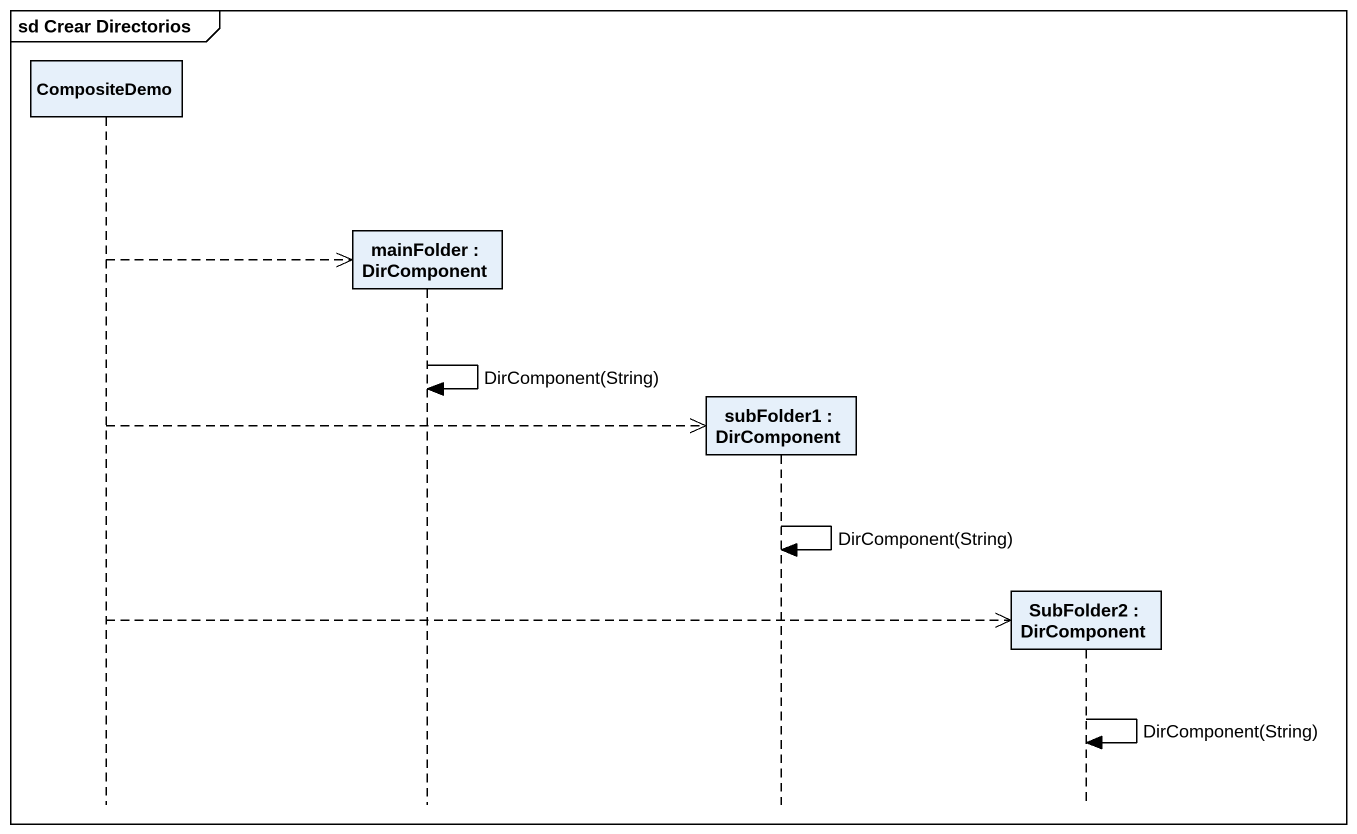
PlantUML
@startuml
mainframe sd Crear Directorios
hide footbox
participant CompositeDemo
participant "mainFolder : DirComponent" as mainFolder
participant "subFolder1 : DirComponent" as subFolder1
participant "SubFolder2 : DirComponent" as SubFolder2

CompositeDemo -->> mainFolder **
mainFolder -> mainFolder : DirComponent(String)
CompositeDemo -->> subFolder1 **
subFolder1 -> subFolder1 : DirComponent(String)
CompositeDemo -->> SubFolder2 **
SubFolder2 -> SubFolder2 : DirComponent(String)
@enduml
